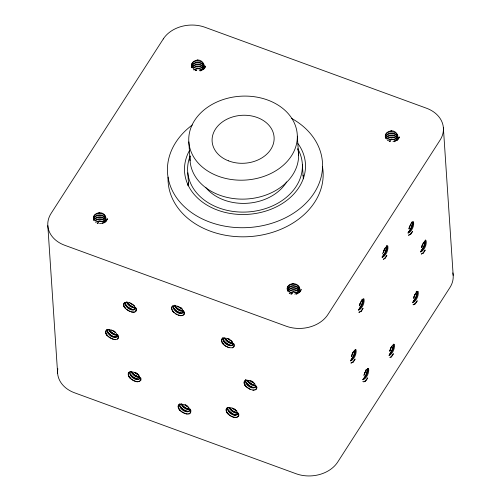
<?xml version="1.0" encoding="UTF-8"?>
<svg xmlns="http://www.w3.org/2000/svg" width="501" height="501" viewBox="0 0 501 501"><rect width="100%" height="100%" fill="white"/><g stroke="black" fill="none" stroke-linecap="round" stroke-linejoin="round"><path stroke-width="0.75" d="M299.692 290.273C301.026 282.226 285.107 282.32 287.536 290.355A6.3 4.866 -3.8 0 1 291.757 283.791C296.047 282.764 300.556 286.19 299.874 290.718M425.625 240.029L424.159 246.085L420.671 251.84M93.474 219.689C93.831 213.564 103.995 213.263 105.886 218.668M191.614 67.078C191.971 60.953 202.135 60.652 204.026 66.057M425.393 240.098L423.833 246.235L421.065 251.051M179.371 403.925C178.945 408.553 185.395 413.732 189.553 411.171C190.261 406.53 183.742 403.355 179.709 404.345A6.3 3.469 32.7 0 0 180.097 410.263C178.632 408.728 177.254 405.772 179.32 404.144M238.169 413.087C235.62 417.853 227.448 411.753 227.623 407.382M93.493 220.008C94.175 213.952 104.321 213.883 105.993 219.419M191.632 67.397C192.315 61.341 202.454 61.272 204.132 66.808M363.425 299.272L362.016 304.357L359.28 309.249M355.466 350.005L354.063 355.09L351.326 359.981M387.254 246.329L385.244 252.773L382.357 257.17M368.041 368.811L366.037 375.249L363.15 379.652M412.993 222.194L411.584 227.279L408.847 232.17M393.786 344.675L392.377 349.761L389.64 354.645M417.609 291.732L416.206 296.817L413.469 301.708M363.175 299.373L361.691 304.508L358.923 309.324M355.215 350.105L353.731 355.24L350.969 360.056M386.997 246.429L384.906 252.917L382 257.213M367.79 368.911L365.692 375.393L362.793 379.695M412.743 222.294L411.258 227.429L408.49 232.245M393.535 344.776L392.051 349.911L389.283 354.727M417.358 291.832L415.874 296.968L413.112 301.784M366.112 369.5L363.883 375.525M222.801 337.63C222.037 342.34 228.506 347.475 232.796 345.258C233.967 340.624 227.059 337.229 223.064 338.281A6.3 3.469 32.7 0 0 223.459 344.206L221.63 340.718L222.143 338.582M245.377 379.808C244.613 384.517 251.089 389.646 255.378 387.436C256.543 382.795 249.636 379.407 245.64 380.453A6.3 3.469 32.7 0 0 246.035 386.377L244.206 382.896L244.72 380.754M351.834 355.059L351.564 356.18A6.3 1.985 -69.9 0 1 355.785 349.617L356.054 349.685C356.781 353.719 354.389 359.261 350.568 361.027M390.147 349.723L389.878 350.85A6.3 1.985 -69.9 0 1 394.099 344.287L394.368 344.356C395.095 348.389 392.709 353.925 388.882 355.697M361.327 300.844L359.267 305.986M353.374 351.577L351.307 356.718M385.156 247.901L382.513 253.963M410.895 223.765L408.835 228.907M391.688 346.247L389.628 351.389M423.47 242.572L421.41 247.713M415.517 293.304L413.45 298.446M360.125 303.218L359.518 305.447A6.3 1.985 -69.9 0 1 363.739 298.884L364.014 298.953C364.741 302.986 362.348 308.522 358.522 310.294M364.747 372.757L364.139 374.986A6.3 1.985 -69.9 0 1 368.36 368.423L368.63 368.492C369.356 372.525 366.964 378.067 363.144 379.833M409.693 226.133L409.085 228.368A6.3 1.985 -69.9 0 1 413.306 221.805L413.582 221.874C414.308 225.907 411.916 231.443 408.09 233.215M422.268 244.939L421.66 247.175A6.3 1.985 -69.9 0 1 425.881 240.612L426.157 240.68C426.883 244.713 424.491 250.25 420.665 252.022M104.377 222.801L106.4 220.979L107.521 218.73L105.648 221.636L102.423 223.578M203.281 69.645L205.022 67.654L205.66 66.119L203.788 69.025L200.563 70.967M299.579 292.446L301.283 289.528L299.41 292.434L296.185 294.375M397.036 140.443L398.783 138.451L399.422 136.917L397.55 139.823L394.325 141.764M203.625 68.092C207.464 59.475 189.372 58.072 191.914 66.946A6.3 4.866 -3.8 0 1 196.135 60.383C203.519 57.972 207.464 69.426 199.21 70.76M397.387 138.89C401.226 130.273 383.127 128.87 385.676 137.744A6.3 4.866 -3.8 0 1 389.897 131.181C397.28 128.77 401.226 140.224 392.972 141.558M384.342 249.216L383.346 252.504A6.3 1.985 -69.9 0 1 387.567 245.941L387.837 246.01C388.563 250.043 386.177 255.585 382.351 257.351M352.172 353.95L352.56 352.892M390.486 348.615L390.874 347.562M414.696 294.619L413.707 297.907A6.3 1.985 -69.9 0 1 417.928 291.344L418.197 291.413C418.924 295.446 416.531 300.982 412.711 302.754M287.323 289.371C289.158 284.255 297.751 284.48 299.648 289.465L298.596 291.901L294.832 294.168M385.463 136.76C387.386 131.168 397.475 132.051 398.013 138.107M190.161 410.018L189.848 410.701C185.739 412.912 180.222 408.396 179.64 404.163M287.417 289.691C289.484 284.7 298.07 285.094 299.755 290.217M385.551 137.08C387.624 132.089 396.21 132.483 397.894 137.606M135.602 308.384C132.176 311.772 126.039 306.794 125.181 302.892M183.579 311.86C180.153 315.254 174.016 310.269 173.158 306.368M105.567 333.096C106.738 337.229 119.708 343.93 118.048 335.445A8.054 4.434 32.7 0 1 118.223 338.069L117.284 339.215M123.528 305.729C124.693 309.868 137.662 316.569 136.009 308.077A8.054 4.434 32.7 0 1 136.178 310.708L135.245 311.847M128.845 376.389C130.536 380.447 142.152 385.094 140.624 377.616A8.054 4.434 32.7 0 1 140.8 380.246C137.537 384.229 131.318 379.852 128.87 376.758M172.2 310.326C173.891 314.384 185.508 319.031 183.98 311.559A8.054 4.434 32.7 0 1 184.155 314.183L183.222 315.329M222.087 342.603C223.784 346.667 235.401 351.314 233.873 343.836A8.054 4.434 32.7 0 1 234.042 346.46L232.326 347.932M226.709 412.148C228.4 416.206 240.017 420.853 238.489 413.375A8.054 4.434 32.7 0 1 238.664 416.005C235.401 419.988 229.182 415.611 226.734 412.517M256.856 387.818L256.449 386.014A8.054 4.434 32.7 0 1 256.625 388.638L254.903 390.104M93.831 220.102C96.004 215.68 103.275 215.774 105.705 219.92M191.971 67.491C194.144 63.07 201.415 63.164 203.844 67.309M287.593 290.899C289.766 286.478 297.037 286.572 299.466 290.718M385.732 138.289C387.906 133.867 395.176 133.961 397.606 138.107M256.694 388.582C253.205 392.358 247.125 387.981 244.67 384.781M192.09 67.817C194.463 63.527 201.728 63.752 203.988 68.048M93.95 220.427C96.117 216.526 102.242 216.388 105.122 219.551M385.851 138.614C388.018 134.713 394.143 134.575 397.024 137.737M287.712 291.225C289.879 287.323 296.003 287.186 298.884 290.348M105.486 220.703L103.613 222.77M135.877 311.115L136.178 310.708M117.917 338.482L118.223 338.069M183.854 314.59L184.155 314.183M140.493 380.654L140.8 380.246M233.742 346.874L234.042 346.46M256.318 389.052L256.625 388.638M238.357 416.412L238.664 416.005M411.39 222.563L411.809 222.031M361.822 299.642L362.248 299.11M416.005 292.102L416.826 291.225M124.812 302.328C122.726 303.932 124.11 306.925 125.594 308.447A6.3 3.469 32.7 0 1 125.2 302.523C129.195 301.47 136.103 304.865 134.932 309.499C130.748 311.653 125.006 307 124.774 302.598M172.789 305.804C170.703 307.407 172.087 310.401 173.565 311.923A6.3 3.469 32.7 0 1 173.177 305.998C177.172 304.952 184.08 308.34 182.909 312.975C178.725 315.129 172.977 310.476 172.745 306.073M129.433 371.867C127.348 373.47 128.732 376.464 130.21 377.986A6.3 3.469 32.7 0 1 129.815 372.061C133.817 371.009 140.725 374.404 139.554 379.038C135.37 381.192 129.621 376.539 129.39 372.137M227.297 407.626C225.212 409.229 226.596 412.223 228.074 413.745A6.3 3.469 32.7 0 1 227.679 407.82C231.681 406.768 238.589 410.162 237.418 414.797C233.234 416.951 227.485 412.298 227.254 407.895M410.369 234.493L410.77 234.142A8.054 2.543 -69.9 0 0 412.636 231.23L410.413 234.18L408.396 235.194M384.63 258.629L385.025 258.278A8.054 2.543 -69.9 0 0 386.897 255.372L384.668 258.322L383.271 259.242M422.944 253.299L423.345 252.949A8.054 2.543 -69.9 0 0 425.211 250.037L422.988 252.986L421.585 253.913M360.801 311.572L361.202 311.221A8.054 2.543 -69.9 0 0 363.068 308.315L360.845 311.259L358.829 312.273M414.991 304.032L415.385 303.681A8.054 2.543 -69.9 0 0 417.258 300.769L415.028 303.719L413.018 304.733M352.848 362.304L353.243 361.954A8.054 2.543 -69.9 0 0 355.115 359.048L352.886 361.998L350.875 363.006M391.162 356.975L391.557 356.624A8.054 2.543 -69.9 0 0 393.429 353.712L391.2 356.662L389.803 357.589M365.423 381.111L365.818 380.76A8.054 2.543 -69.9 0 0 367.69 377.854L365.461 380.804L364.058 381.724M117.378 336.246C113.232 338.488 107.477 333.816 107.183 329.445M139.954 378.424C135.99 380.628 130.811 376.351 129.797 372.431M233.203 344.638C229.057 346.886 223.302 342.208 223.001 337.843M255.779 386.816C251.634 389.058 245.878 384.386 245.584 380.015M410.77 234.142L408.728 235.282M385.025 258.278L383.609 259.286M423.345 252.949L421.303 254.088M361.202 311.221L359.161 312.361M415.385 303.681L413.344 304.821M353.243 361.954L351.201 363.093M390.83 357.244L391.557 356.624M365.818 380.76L363.776 381.9L362.787 381.399M389.252 355.027C392.007 352.353 394.544 347.932 393.617 344.074M193.035 68.036C195.891 65.337 201.007 65.568 203.538 68.606M94.896 220.647C97.751 217.948 102.874 218.179 105.404 221.217M386.797 138.833C389.333 136.441 393.561 136.378 396.322 138.426M288.657 291.444C291.513 288.745 296.63 288.977 299.166 292.014M193.242 68.393C195.878 66.113 200.112 66.145 202.799 68.318M95.102 221.004C97.739 218.724 101.972 218.755 104.665 220.928M387.004 139.19C389.64 136.911 393.874 136.942 396.56 139.121M288.864 291.801C291.501 289.522 295.734 289.553 298.427 291.726M193.549 69.652L197.569 68.136L201.978 69.113M95.409 222.262L99.43 220.741L103.839 221.724M387.311 140.449L391.331 138.934L395.74 139.911M289.171 293.06L293.191 291.544L297.6 292.521M193.781 70.021L197.895 68.643L202.241 69.777M289.403 293.429L293.517 292.052L297.863 293.185M407.902 232.84C411.171 230.466 413.682 225.582 412.824 221.592M382.163 256.982C385.432 254.602 387.943 249.717 387.085 245.728M420.477 251.646C423.746 249.273 426.257 244.388 425.399 240.399L425.124 240.342M358.334 309.925C361.678 307.564 363.713 302.973 363.457 298.922M412.517 302.385C415.868 300.024 417.897 295.433 417.64 291.382M350.374 360.657C353.65 358.278 356.161 353.393 355.297 349.404M362.949 379.464C366.3 377.103 368.329 372.512 368.072 368.46M107.546 329.332C104.659 330.435 105.88 334.211 107.634 335.808A6.3 3.469 32.7 0 1 107.239 329.883C111.235 328.838 118.142 332.226 116.977 336.866C112.794 339.014 107.045 334.361 106.813 329.959M245.258 380.259L245.947 379.902M386.465 245.822L386.803 245.678M96.837 221.918L101.296 221.348L104.102 222.388M388.738 140.105L393.197 139.535L396.003 140.574M195.359 70.628L196.787 70.215A6.3 4.866 -3.8 0 0 195.396 70.691M97.219 223.239L98.653 222.826A6.3 4.866 -3.8 0 0 97.263 223.302M290.981 294.037L292.415 293.624A6.3 4.866 -3.8 0 0 291.025 294.1M188.67 414.058C190.674 413.895 191.332 411.484 190.512 409.899L190.787 410.851M125.745 302.316L126.371 302.197M173.722 305.792L174.348 305.679M107.784 329.677L108.416 329.564M223.609 338.075L224.235 337.956M130.366 371.855L130.993 371.742M246.185 380.246L246.818 380.134M180.254 404.138L180.88 404.019M228.231 407.614L228.857 407.495M190.079 409.643C186.46 410.306 182.953 407.607 181.218 404.608M197.006 60.126L197.908 59.976M390.767 130.924L391.669 130.774M98.866 212.737L99.774 212.587M292.628 283.535L293.536 283.384M135.79 307.295C132.039 307.789 128.388 304.971 126.853 301.69M117.829 334.662C114.385 335.163 111.109 332.714 109.324 329.94M99.542 223.603C108.961 223.459 106.863 210.865 97.996 212.994A6.3 4.866 -3.8 0 0 93.775 219.557C91.489 212.205 105.342 211.153 105.999 218.204M134.462 312.173L131.206 312.004M182.439 315.649L180.385 315.73L177.918 315.041M135.358 307.89C131.6 308.328 127.949 305.51 126.452 302.197M183.335 311.371C179.577 311.804 175.926 308.985 174.429 305.673M117.403 335.257C113.639 335.689 109.995 332.871 108.492 329.558M233.222 343.648C229.464 344.081 225.813 341.269 224.316 337.956M139.979 377.435C136.222 377.867 132.571 375.049 131.074 371.736M255.798 385.826C252.041 386.258 248.396 383.44 246.893 380.127M237.843 413.187C234.086 413.626 230.435 410.807 228.938 407.495M190.299 409.117C186.635 409.599 183.134 406.912 181.487 403.806M183.047 310.889C179.54 310.77 176.271 308.309 174.83 305.165M232.934 343.172C229.734 343.097 226.815 340.974 225.149 338.338M139.685 376.952C136.485 376.877 133.573 374.761 131.901 372.118M255.51 385.344C252.31 385.275 249.398 383.152 247.726 380.51M237.549 412.711C234.349 412.636 231.437 410.513 229.765 407.877M114.447 339.615L115.549 339.672M252.848 390.185L253.951 390.241M187.293 414.114L185.714 413.826M114.81 337.229L116 337.455M183.41 311.202L178.425 309.205L175.225 306.255M134.243 307.495L135.439 307.727M233.303 343.486L228.312 341.488L225.112 338.538M237.919 413.024L232.934 411.027L229.734 408.077M181.857 313.363L176.859 311.278L173.709 308.29M133.88 309.887C130.229 309.23 126.922 306.869 125.006 303.7M115.919 337.248C112.268 336.597 108.961 334.23 107.051 331.067M138.501 379.426L133.504 377.334L130.354 374.353M189.159 409.411L184.957 407.551L181.481 404.232M187.593 411.559L183.391 409.618L179.978 406.267M188.019 409.311L188.846 409.549M230.948 343.097L232.201 343.486M236.823 413.024L233.028 411.346L230.723 409.505M180.748 313.344L176.953 311.597M132.771 309.868L127.786 307.238M233.998 414.753L235.257 415.166M116.282 334.856L112.493 333.09L109.287 330.146M254.683 385.426L250.888 383.66L247.688 380.716M138.865 377.034L135.07 375.268L131.869 372.318M182.364 309.086L179.421 307.702L177.642 306.224M134.387 305.604L131.444 304.226L129.671 302.742M232.251 341.363L229.308 339.985L227.535 338.501M254.827 383.541L251.884 382.157L250.112 380.679M139.002 375.143L136.065 373.765L134.287 372.287M236.867 410.901L233.929 409.524L232.151 408.039M229.07 347.763L225.275 345.947L222.112 342.972M113.245 339.365L109.456 337.555L106.287 334.58M230.541 345.389L226.746 343.554L223.603 340.574M253.118 387.561L249.329 385.732L246.179 382.745M235.157 414.928L231.368 413.093L228.218 410.112M188.896 407.426L185.026 405.347M186.447 411.434L183.078 409.661L180.88 407.72M184.875 413.55L181.519 411.728L179.352 409.762M133.084 307.338L128.243 304.207M115.13 334.706L111.385 332.545L109.324 330.51M137.706 376.877L133.961 374.723L131.901 372.688M180.855 307.758L181.844 308.209M251.959 387.392L248.227 385.175L246.204 383.115M112.274 336.234L113.558 336.816M136.134 378.994L132.408 376.777L130.379 374.723M132.984 307.075L129.258 304.84L127.248 302.779M187.167 408.991L184.644 407.595M115.455 332.645L111.71 330.109M129.941 311.566L126.233 309.292M250.387 389.502L246.674 387.229L244.688 385.15M187.718 406.267L185.176 404.583M179.784 310.251L177.316 308.66M229.671 342.534L225.143 338.908M252.247 384.712L247.726 381.079M253.324 382.213L251.408 380.948M113.94 331.061L114.923 331.643M234.38 408.998L235.364 409.58M137.499 373.821L135.583 372.55M228.099 344.625L223.628 340.943M232.721 414.164L228.249 410.482M175.388 313.67L176.64 314.434M228.832 338.77L229.765 339.459M111.022 335.482L107.803 332.545M183.103 406.361L183.848 407.006M173.139 311.766L174.21 312.768M178.475 408.296C180.197 412.173 190.737 417.521 190.756 410.532M125.006 304.076L125.764 305.184M183.548 310.589L183.66 311.265M453.18 275.368L443.385 127.849M47.82 225.632L57.615 373.151M302.347 164.284L303.318 178.819M297.331 136.153A54.346 41.996 -3.8 0 1 216.495 175.519A54.346 41.996 -3.8 0 1 215.286 102.755A54.346 41.996 -3.8 0 1 297.331 136.153L298.59 155.085M188.821 141.889L190.079 160.821M187.787 172.814L188.652 185.815M291.651 118.43A77.636 59.995 -3.8 0 1 304.076 204.984A77.636 59.995 -3.8 0 1 191.294 212.411A77.636 59.995 -3.8 0 1 192.321 124.968M322.444 166.482A77.636 59.995 -3.8 0 1 249.849 236.585A77.636 59.995 -3.8 0 1 168.06 177.154M297.938 143.555A60.558 46.793 -3.8 0 1 247.907 214.353A60.558 46.793 -3.8 0 1 189.484 150.494M187.675 185.383A60.558 46.793 -3.8 0 1 188.626 182.477M302.973 175.156A60.558 46.793 -3.8 0 1 303.656 176.534M452.835 272.876A31.056 23.998 -3.8 0 1 449.879 287.624L337.718 462.035A31.056 23.998 -3.8 0 1 296.022 473.721L74.58 392.809A31.056 23.998 -3.8 0 1 57.828 368.749M297.863 148.922A57.452 44.395 -3.8 0 1 248.064 211.936A57.452 44.395 -3.8 0 1 190.048 156.262M286.635 181.951A46.192 35.696 -3.8 0 1 247.312 203.268A46.192 35.696 -3.8 0 1 205.567 187.268M297.87 148.797A54.346 41.996 -3.8 0 1 247.043 198.978A54.346 41.996 -3.8 0 1 190.104 155.892M163.282 38.965L51.121 213.376A31.056 23.998 -3.8 0 0 64.779 245.296L286.221 326.207A31.056 23.998 -3.8 0 0 327.923 314.522L440.078 140.105A31.056 23.998 -3.8 0 0 426.42 108.191L204.978 27.279A31.056 23.998 -3.8 0 0 163.282 38.965M390.548 141.013L389.12 141.426A6.3 4.866 -3.8 0 1 390.548 141.013M228.337 160.79A31.056 23.998 -3.8 0 0 274.128 137.794A31.056 23.998 -3.8 0 0 226.872 119.238A31.056 23.998 -3.8 0 0 228.337 160.79"/></g></svg>
